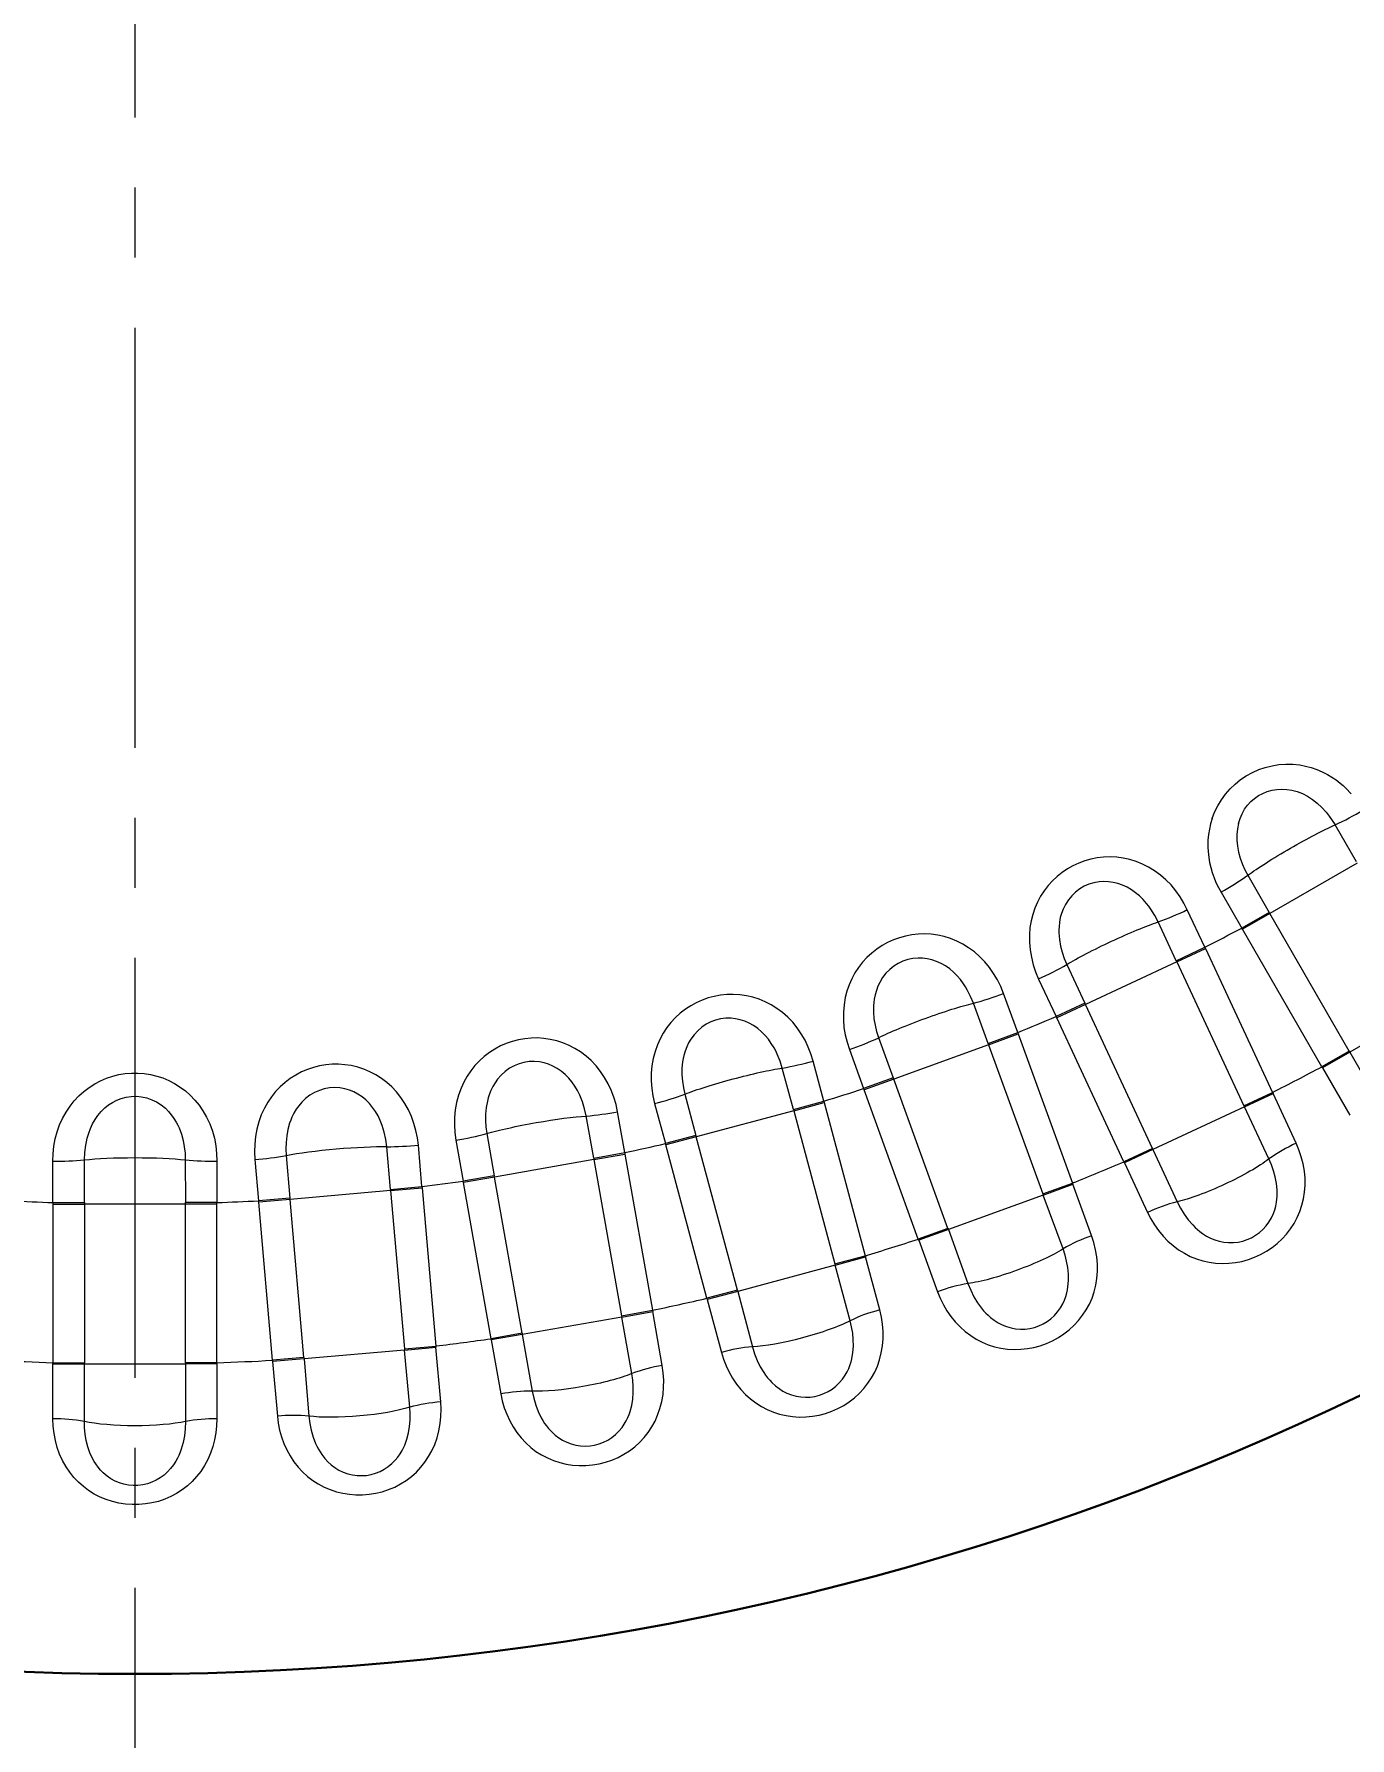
# Model space of a CAD drawing. Extents: x 407 to 892, y -26 to 445.
# Drawn here: x 550.23 to 566.67, y 147.49 to 168.78 of the extents above; entities that cross this region are included whole.
import ezdxf

# ---------------------------------------------------------------- set-up
doc = ezdxf.new("R2010")
doc.units = 0
doc.header["$LTSCALE"] = 7
doc.header["$MEASUREMENT"] = 0
doc.linetypes.add('CENTER2', pattern=[1.125, 0.75, -0.125, 0.125, -0.125])
doc.layers.get('0').update_dxf_attribs({"linetype": 'CONTINUOUS', "lineweight": 15})
for name, color, linetype, lineweight in [('1', 1, 'CENTER2', 15), ('3', 3, 'CONTINUOUS', 30), ('8', 251, 'CONTINUOUS', 15)]:
    doc.layers.add(name, color=color, linetype=linetype, lineweight=lineweight)
doc.styles.add('ITALICT', font='ITALICT.shx', dxfattribs={"width": 0.8, "height": 3})
doc.dimstyles.get("Standard").update_dxf_attribs({"dimtxt": 3, "dimasz": 3, "dimexe": 0.5, "dimexo": 0.5, "dimgap": 0.8, "dimtad": 1, "dimdsep": 46, "dimtxsty": 'ITALICT', "dimcen": 0.09, "dimazin": 2, "dimtfac": 1, "dimtmove": 0, "dimatfit": 3, "dimfxl": 1, "dimtolj": 1, "dimtzin": 0, "dimarcsym": 0})

# ---------------------------------------------------------------- blocks, each defined once
blk = doc.blocks.new('*D24')
at = {"color": 0, "lineweight": -2, "transparency": 16777216}
for p, q in [((550.991, 259.614), (435.38, 259.614)), ((435.88, 256.614), (435.88, 110.614)), ((550.991, 107.614), (435.38, 107.614))]:
    blk.add_line(p, q, dxfattribs=at)
at = {"color": 0, "transparency": 16777216}
for points in [[(435.38, 256.614), (436.38, 256.614), (435.88, 259.614)], [(435.38, 110.614), (436.38, 110.614), (435.88, 107.614)]]:
    blk.add_solid(points, dxfattribs=at)
at = {"color": 0, "transparency": 16777216, "insert": (433.58, 183.614), "char_height": 3, "attachment_point": 5, "rotation": 90, "style": 'ITALICT'}
blk.add_mtext('\\A1;152', dxfattribs=at)
blk = doc.blocks.new('*D30')
at = {"color": 0, "lineweight": -2, "transparency": 16777216}
for p, q in [((551.491, 183.614), (606.77, 169.716)), ((624.471, 165.266), (609.68, 168.985))]:
    blk.add_line(p, q, dxfattribs=at)
at = {"color": 0, "transparency": 16777216}
blk.add_solid([(609.802, 169.47), (609.558, 168.5), (606.77, 169.716)], dxfattribs=at)
at = {"color": 0, "transparency": 16777216, "insert": (620.71, 168.583), "char_height": 3, "attachment_point": 5, "rotation": 345.8882, "style": 'ITALICT'}
blk.add_mtext('\\A1;R57', dxfattribs=at)
blk = doc.blocks.new('*D31')
at = {"color": 0, "lineweight": -2, "transparency": 16777216}
for p, q in [((551.491, 183.614), (605.781, 145.644)), ((627.06, 130.763), (608.239, 143.925))]:
    blk.add_line(p, q, dxfattribs=at)
blk.add_arc((551.491, 183.614), 66.25, 321.48913, 325.46446, dxfattribs=at)
at = {"color": 0, "transparency": 16777216}
blk.add_solid([(608.526, 144.335), (607.952, 143.515), (605.781, 145.644)], dxfattribs=at)
at = {"color": 0, "transparency": 16777216, "insert": (622.243, 136.938), "char_height": 3, "attachment_point": 5, "rotation": 325.032, "style": 'ITALICT'}
blk.add_mtext('\\A1;R66.25', dxfattribs=at)

msp = doc.modelspace()

# ---------------------------------------------------------------- linework, layer by layer
at = {"layer": '1'}
msp.add_line((551.491, 259.614), (551.491, 107.614), dxfattribs=at)
msp.add_arc((551.491, 183.614), 57, 193.4627, 347.3297, dxfattribs=at)
at = {"layer": '3'}
for radius in [44.5, 44.5, 40.215, 35.325]:
    msp.add_circle((551.491, 183.614), radius, dxfattribs=at)
at = {"layer": '8', "lineweight": 13, "ltscale": 0.013374}
for p, q in [((566.754, 158.437), (566.486, 158.9)), ((565.395, 158.27), (565.662, 157.807)), ((564.502, 157.203), (564.275, 157.687)), ((563.133, 157.155), (563.359, 156.67)), ((562.15, 156.169), (561.967, 156.672)), ((560.783, 156.241), (560.965, 155.738)), ((559.718, 155.345), (559.579, 155.861)), ((558.362, 155.535), (558.5, 155.018)), ((557.223, 154.735), (557.129, 155.262)), ((555.889, 155.043), (555.981, 154.516)), ((554.684, 154.345), (554.637, 154.878)), ((550.86, 154.179), (550.861, 154.713)), ((552.12, 154.713), (552.121, 154.179)), ((553.382, 154.769), (553.428, 154.236))]:
    msp.add_line(p, q, dxfattribs=at)
at = {"layer": '8', "lineweight": 13, "ltscale": 0.031529}
for p, q in [((566.763, 158.423), (565.67, 157.792)), ((564.509, 157.187), (563.366, 156.654)), ((562.156, 156.153), (560.971, 155.722)), ((559.722, 155.328), (558.504, 155.002)), ((557.226, 154.718), (555.984, 154.499)), ((554.686, 154.329), (553.429, 154.219)), ((552.121, 154.162), (550.86, 154.162)), ((560.24, 153.396), (559.022, 153.07)), ((554.86, 152.336), (553.604, 152.226)), ((552.121, 152.162), (550.86, 152.162))]:
    msp.add_line(p, q, dxfattribs=at)
at = {"layer": '8', "lineweight": 13, "ltscale": 0.012961}
for p, q in [((565.061, 158.059), (565.32, 157.61)), ((564.859, 157.37), (564.64, 157.84)), ((562.782, 156.974), (563.001, 156.504)), ((562.521, 156.305), (562.343, 156.792)), ((560.098, 155.447), (559.965, 155.948)), ((557.611, 154.804), (557.521, 155.315)), ((557.984, 155.418), (558.119, 154.917)), ((555.077, 154.381), (555.032, 154.897)), ((555.502, 154.959), (555.593, 154.449)), ((550.466, 154.179), (550.466, 154.698)), ((552.516, 154.698), (552.515, 154.179)), ((552.99, 154.718), (553.035, 154.202))]:
    msp.add_line(p, q, dxfattribs=at)
at = {"layer": '8', "lineweight": 13, "ltscale": 0.009852}
for p, q in [((565.662, 157.807), (565.32, 157.61)), ((566.67, 156.06), (566.328, 155.865)), ((560.965, 155.738), (560.595, 155.604)), ((565.354, 155.375), (565.711, 155.543)), ((554.684, 154.345), (555.077, 154.381)), ((553.428, 154.236), (553.035, 154.202)), ((560.24, 153.396), (560.62, 153.5)), ((559.022, 153.07), (558.641, 152.97)), ((557.573, 152.749), (557.961, 152.819)), ((556.331, 152.53), (555.943, 152.463)), ((554.86, 152.336), (555.252, 152.372)), ((550.466, 152.163), (550.86, 152.162)), ((552.515, 152.163), (552.121, 152.162)), ((553.604, 152.226), (553.211, 152.194))]:
    msp.add_line(p, q, dxfattribs=at)
at = {"layer": '8', "lineweight": 13, "ltscale": 0.009853}
for p, q in [((565.67, 157.792), (565.329, 157.595)), ((564.502, 157.203), (564.859, 157.37)), ((564.509, 157.187), (564.866, 157.354)), ((563.359, 156.67), (563.001, 156.504)), ((563.366, 156.654), (563.009, 156.488)), ((562.15, 156.169), (562.521, 156.305)), ((562.156, 156.153), (562.527, 156.288)), ((566.662, 156.074), (566.321, 155.877)), ((560.971, 155.722), (560.601, 155.587)), ((559.718, 155.345), (560.098, 155.447)), ((565.347, 155.39), (565.704, 155.557)), ((559.722, 155.328), (560.103, 155.43)), ((558.5, 155.018), (558.119, 154.917)), ((558.504, 155.002), (558.123, 154.9)), ((564.204, 154.857), (563.847, 154.69)), ((557.223, 154.735), (557.611, 154.804)), ((557.226, 154.718), (557.614, 154.787)), ((555.981, 154.516), (555.593, 154.449)), ((555.984, 154.499), (555.596, 154.431)), ((562.835, 154.29), (563.205, 154.424)), ((550.466, 154.179), (550.86, 154.179)), ((552.515, 154.179), (552.121, 154.179)), ((553.429, 154.219), (553.037, 154.184)), ((554.686, 154.329), (555.078, 154.363)), ((550.466, 154.162), (550.86, 154.162)), ((552.515, 154.162), (552.121, 154.162)), ((561.649, 153.858), (561.279, 153.724)), ((560.236, 153.413), (560.616, 153.515)), ((559.018, 153.086), (558.637, 152.984)), ((557.57, 152.765), (557.958, 152.834)), ((556.328, 152.546), (555.94, 152.478)), ((554.858, 152.353), (555.251, 152.387)), ((550.466, 152.178), (550.86, 152.178)), ((552.515, 152.178), (552.121, 152.178)), ((553.602, 152.243), (553.209, 152.209))]:
    msp.add_line(p, q, dxfattribs=at)
at = {"layer": '8', "lineweight": 13, "ltscale": 0.000424518}
msp.add_line((565.67, 157.792), (565.662, 157.807), dxfattribs=at)
at = {"layer": '8', "lineweight": 13, "ltscale": 0.049583}
for p, q in [((566.662, 156.074), (565.67, 157.792)), ((566.321, 155.877), (565.329, 157.595)), ((564.866, 157.354), (565.704, 155.557)), ((564.204, 154.857), (563.366, 156.654)), ((562.527, 156.288), (563.205, 154.424)), ((561.649, 153.858), (560.971, 155.722)), ((561.279, 153.724), (560.601, 155.587)), ((559.722, 155.328), (560.236, 153.413)), ((559.018, 153.086), (558.504, 155.002)), ((557.614, 154.787), (557.958, 152.834)), ((555.94, 152.478), (555.596, 154.431)), ((556.328, 152.546), (555.984, 154.499)), ((553.602, 152.243), (553.429, 154.219)), ((554.686, 154.329), (554.858, 152.353)), ((550.466, 154.162), (550.466, 152.178)), ((550.86, 154.162), (550.86, 152.178)), ((552.121, 152.178), (552.121, 154.162)), ((552.515, 152.178), (552.515, 154.162))]:
    msp.add_line(p, q, dxfattribs=at)
at = {"layer": '8', "lineweight": 13, "ltscale": 0.000445997}
msp.add_line((565.329, 157.595), (565.32, 157.61), dxfattribs=at)
at = {"layer": '8', "lineweight": 13, "ltscale": 0.000445422}
msp.add_line((564.859, 157.37), (564.866, 157.354), dxfattribs=at)
at = {"layer": '8', "lineweight": 13, "ltscale": 0.000424589}
msp.add_line((564.502, 157.203), (564.509, 157.187), dxfattribs=at)
at = {"layer": '8', "lineweight": 13, "ltscale": 0.049582}
for p, q in [((564.509, 157.187), (565.347, 155.39)), ((563.847, 154.69), (563.009, 156.488)), ((562.156, 156.153), (562.835, 154.29)), ((560.103, 155.43), (560.616, 153.515)), ((558.637, 152.984), (558.123, 154.9)), ((557.226, 154.718), (557.57, 152.765)), ((553.209, 152.209), (553.037, 154.184)), ((555.078, 154.363), (555.251, 152.387))]:
    msp.add_line(p, q, dxfattribs=at)
at = {"layer": '8', "lineweight": 13, "ltscale": 0.000424266}
msp.add_line((563.366, 156.654), (563.359, 156.67), dxfattribs=at)
at = {"layer": '8', "lineweight": 13, "ltscale": 0.03153}
for p, q in [((567.763, 156.691), (566.67, 156.06)), ((565.354, 155.375), (564.211, 154.842)), ((562.84, 154.274), (561.655, 153.843)), ((557.573, 152.749), (556.331, 152.53))]:
    msp.add_line(p, q, dxfattribs=at)
at = {"layer": '8', "lineweight": 13, "ltscale": 0.000445782}
msp.add_line((562.521, 156.305), (562.527, 156.288), dxfattribs=at)
at = {"layer": '8', "lineweight": 13, "ltscale": 0.000446113}
msp.add_line((563.009, 156.488), (563.001, 156.504), dxfattribs=at)
at = {"layer": '8', "lineweight": 13, "ltscale": 0.012962}
msp.add_line((560.417, 156.091), (560.595, 155.604), dxfattribs=at)
at = {"layer": '8', "lineweight": 13, "ltscale": 0.000424794}
msp.add_line((562.15, 156.169), (562.156, 156.153), dxfattribs=at)
at = {"layer": '8', "lineweight": 13, "ltscale": 0.000370584}
msp.add_line((566.321, 155.877), (566.328, 155.865), dxfattribs=at)
at = {"layer": '8', "lineweight": 13, "ltscale": 0.000417325}
msp.add_line((566.662, 156.074), (566.67, 156.06), dxfattribs=at)
at = {"layer": '8', "lineweight": 13, "ltscale": 0.01795}
for p, q in [((566.67, 156.06), (567.028, 155.438)), ((565.659, 154.725), (565.354, 155.375)), ((564.211, 154.842), (564.513, 154.191)), ((563.087, 153.6), (562.84, 154.274)), ((561.655, 153.843), (561.899, 153.167)), ((560.427, 152.703), (560.24, 153.396)), ((559.022, 153.07), (559.206, 152.376)), ((557.699, 152.042), (557.573, 152.749)), ((556.331, 152.53), (556.454, 151.823)), ((554.924, 151.621), (554.86, 152.336)), ((550.859, 151.444), (550.86, 152.162)), ((552.121, 152.162), (552.122, 151.444))]:
    msp.add_line(p, q, dxfattribs=at)
at = {"layer": '8', "lineweight": 13, "ltscale": 0.000424532}
msp.add_line((560.971, 155.722), (560.965, 155.738), dxfattribs=at)
at = {"layer": '8', "lineweight": 13, "ltscale": 0.017125}
for p, q in [((566.328, 155.865), (566.671, 155.272)), ((566, 154.922), (565.711, 155.543)), ((563.853, 154.677), (564.143, 154.056)), ((563.444, 153.767), (563.21, 154.411)), ((561.284, 153.71), (561.519, 153.066)), ((560.797, 152.838), (560.62, 153.5)), ((558.641, 152.97), (558.819, 152.308)), ((558.079, 152.144), (557.961, 152.819)), ((555.312, 151.69), (555.252, 152.372)), ((550.466, 151.478), (550.466, 152.163)), ((552.515, 152.163), (552.515, 151.478))]:
    msp.add_line(p, q, dxfattribs=at)
at = {"layer": '8', "lineweight": 13, "ltscale": 0.000445651}
msp.add_line((560.098, 155.447), (560.103, 155.43), dxfattribs=at)
at = {"layer": '8', "lineweight": 13, "ltscale": 0.000445521}
msp.add_line((560.601, 155.587), (560.595, 155.604), dxfattribs=at)
at = {"layer": '8', "lineweight": 13, "ltscale": 0.000371403}
msp.add_line((565.704, 155.557), (565.711, 155.543), dxfattribs=at)
at = {"layer": '8', "lineweight": 13, "ltscale": 0.000424371}
msp.add_line((559.718, 155.345), (559.722, 155.328), dxfattribs=at)
at = {"layer": '8', "lineweight": 13, "ltscale": 0.000417768}
msp.add_line((565.347, 155.39), (565.354, 155.375), dxfattribs=at)
at = {"layer": '8', "lineweight": 13, "ltscale": 0.00044619}
msp.add_line((558.123, 154.9), (558.119, 154.917), dxfattribs=at)
at = {"layer": '8', "lineweight": 13, "ltscale": 0.000423976}
msp.add_line((558.504, 155.002), (558.5, 155.018), dxfattribs=at)
at = {"layer": '8', "lineweight": 13, "ltscale": 0.009851}
for p, q in [((564.211, 154.842), (563.853, 154.677)), ((562.84, 154.274), (563.21, 154.411)), ((561.655, 153.843), (561.284, 153.71))]:
    msp.add_line(p, q, dxfattribs=at)
at = {"layer": '8', "lineweight": 13, "ltscale": 0.000417123}
msp.add_line((564.204, 154.857), (564.211, 154.842), dxfattribs=at)
at = {"layer": '8', "lineweight": 13, "ltscale": 0.00042459}
msp.add_line((557.223, 154.735), (557.226, 154.718), dxfattribs=at)
at = {"layer": '8', "lineweight": 13, "ltscale": 0.000445539}
msp.add_line((557.611, 154.804), (557.614, 154.787), dxfattribs=at)
at = {"layer": '8', "lineweight": 13, "ltscale": 0.000370987}
msp.add_line((563.847, 154.69), (563.853, 154.677), dxfattribs=at)
at = {"layer": '8', "lineweight": 13, "ltscale": 0.0004458}
msp.add_line((555.077, 154.381), (555.078, 154.363), dxfattribs=at)
at = {"layer": '8', "lineweight": 13, "ltscale": 0.000445406}
msp.add_line((555.596, 154.431), (555.593, 154.449), dxfattribs=at)
at = {"layer": '8', "lineweight": 13, "ltscale": 0.000424458}
msp.add_line((555.984, 154.499), (555.981, 154.516), dxfattribs=at)
at = {"layer": '8', "lineweight": 13, "ltscale": 0.000370693}
msp.add_line((563.205, 154.424), (563.21, 154.411), dxfattribs=at)
at = {"layer": '8', "lineweight": 13, "ltscale": 0.00044632}
for p, q in [((550.466, 154.179), (550.466, 154.162)), ((552.515, 154.162), (552.515, 154.179))]:
    msp.add_line(p, q, dxfattribs=at)
at = {"layer": '8', "lineweight": 13, "ltscale": 0.000424957}
for p, q in [((550.86, 154.179), (550.86, 154.162)), ((552.121, 154.162), (552.121, 154.179))]:
    msp.add_line(p, q, dxfattribs=at)
at = {"layer": '8', "lineweight": 13, "ltscale": 0.000445666}
msp.add_line((553.037, 154.184), (553.035, 154.202), dxfattribs=at)
at = {"layer": '8', "lineweight": 13, "ltscale": 0.000424252}
msp.add_line((553.429, 154.219), (553.428, 154.236), dxfattribs=at)
at = {"layer": '8', "lineweight": 13, "ltscale": 0.000424319}
msp.add_line((554.684, 154.345), (554.686, 154.329), dxfattribs=at)
at = {"layer": '8', "lineweight": 13, "ltscale": 0.000417559}
msp.add_line((562.835, 154.29), (562.84, 154.274), dxfattribs=at)
at = {"layer": '8', "lineweight": 13, "ltscale": 0.000417037}
msp.add_line((561.649, 153.858), (561.655, 153.843), dxfattribs=at)
at = {"layer": '8', "lineweight": 13, "ltscale": 0.00037076}
msp.add_line((561.279, 153.724), (561.284, 153.71), dxfattribs=at)
at = {"layer": '8', "lineweight": 13, "ltscale": 0.000417146}
msp.add_line((560.236, 153.413), (560.24, 153.396), dxfattribs=at)
at = {"layer": '8', "lineweight": 13, "ltscale": 0.000370851}
msp.add_line((560.616, 153.515), (560.62, 153.5), dxfattribs=at)
at = {"layer": '8', "lineweight": 13, "ltscale": 0.000371442}
msp.add_line((558.637, 152.984), (558.641, 152.97), dxfattribs=at)
at = {"layer": '8', "lineweight": 13, "ltscale": 0.000416948}
msp.add_line((559.018, 153.086), (559.022, 153.07), dxfattribs=at)
at = {"layer": '8', "lineweight": 13, "ltscale": 0.000417696}
msp.add_line((557.57, 152.765), (557.573, 152.749), dxfattribs=at)
at = {"layer": '8', "lineweight": 13, "ltscale": 0.000371025}
msp.add_line((557.958, 152.834), (557.961, 152.819), dxfattribs=at)
at = {"layer": '8', "lineweight": 13, "ltscale": 0.000371291}
msp.add_line((555.94, 152.478), (555.943, 152.463), dxfattribs=at)
at = {"layer": '8', "lineweight": 13, "ltscale": 0.000416811}
msp.add_line((556.328, 152.546), (556.331, 152.53), dxfattribs=at)
at = {"layer": '8', "lineweight": 13, "ltscale": 0.000417412}
for p, q in [((554.858, 152.353), (554.86, 152.336)), ((553.602, 152.243), (553.604, 152.226))]:
    msp.add_line(p, q, dxfattribs=at)
at = {"layer": '8', "lineweight": 13, "ltscale": 0.000371345}
msp.add_line((555.251, 152.387), (555.252, 152.372), dxfattribs=at)
at = {"layer": '8', "lineweight": 13, "ltscale": 0.017124}
for p, q in [((555.943, 152.463), (556.062, 151.789)), ((553.211, 152.194), (553.271, 151.511))]:
    msp.add_line(p, q, dxfattribs=at)
at = {"layer": '8', "lineweight": 13, "ltscale": 0.000370789}
for p, q in [((550.466, 152.163), (550.466, 152.178)), ((552.515, 152.178), (552.515, 152.163))]:
    msp.add_line(p, q, dxfattribs=at)
at = {"layer": '8', "lineweight": 13, "ltscale": 0.000417328}
for p, q in [((550.86, 152.162), (550.86, 152.178)), ((552.121, 152.178), (552.121, 152.162))]:
    msp.add_line(p, q, dxfattribs=at)
at = {"layer": '8', "lineweight": 13, "ltscale": 0.000371545}
msp.add_line((553.209, 152.209), (553.211, 152.194), dxfattribs=at)
at = {"layer": '8', "lineweight": 13, "ltscale": 0.017949}
msp.add_line((553.604, 152.226), (553.665, 151.511), dxfattribs=at)
at = {"layer": '8', "lineweight": 13}
for points in [[(564.949, 158.978), (564.981, 159.06), (565.02, 159.14), (565.065, 159.215), (565.117, 159.285), (565.175, 159.351), (565.237, 159.411), (565.305, 159.466), (565.377, 159.514), (565.453, 159.556), (565.532, 159.591), (565.614, 159.619), (565.698, 159.64), (565.784, 159.654), (565.871, 159.66), (565.958, 159.658), (566.046, 159.649), (566.117, 159.636), (566.188, 159.617), (566.258, 159.593), (566.326, 159.564), (566.393, 159.53), (566.447, 159.497), (566.499, 159.462), (566.549, 159.423), (566.586, 159.392), (566.621, 159.36), (566.688, 159.29)], [(565.279, 158.919), (565.299, 158.982), (565.325, 159.04), (565.356, 159.095), (565.393, 159.145), (565.434, 159.191), (565.48, 159.231), (565.53, 159.266), (565.583, 159.294), (565.639, 159.317), (565.698, 159.334), (565.758, 159.344), (565.82, 159.347), (565.883, 159.344), (565.947, 159.334), (566.013, 159.316), (566.078, 159.291), (566.141, 159.258), (566.203, 159.219), (566.263, 159.172), (566.32, 159.119), (566.373, 159.061), (566.414, 159.01), (566.451, 158.956), (566.486, 158.9)], [(564.949, 158.978), (564.93, 158.913), (564.915, 158.846), (564.904, 158.778), (564.898, 158.71), (564.897, 158.664), (564.897, 158.617), (564.904, 158.524), (564.919, 158.431), (564.934, 158.367), (564.952, 158.303), (564.974, 158.24), (564.993, 158.194), (565.014, 158.148), (565.061, 158.059)], [(565.279, 158.919), (565.265, 158.852), (565.258, 158.781), (565.258, 158.709), (565.265, 158.634), (565.28, 158.559), (565.301, 158.483), (565.328, 158.407), (565.359, 158.338), (565.395, 158.27)], [(564.64, 157.84), (564.597, 157.923), (564.549, 158.003), (564.495, 158.078), (564.436, 158.149), (564.372, 158.214), (564.304, 158.273), (564.231, 158.326), (564.155, 158.373), (564.079, 158.411), (564.001, 158.442), (563.921, 158.467), (563.84, 158.484), (563.758, 158.495), (563.676, 158.499), (563.594, 158.497), (563.513, 158.487), (563.434, 158.472), (563.358, 158.45), (563.283, 158.422), (563.211, 158.389), (563.142, 158.349), (563.076, 158.305), (563.013, 158.255), (562.955, 158.201), (562.9, 158.141), (562.851, 158.076), (562.807, 158.008), (562.768, 157.936), (562.735, 157.86), (562.709, 157.782), (562.688, 157.701), (562.674, 157.617), (562.667, 157.526), (562.667, 157.432), (562.675, 157.339), (562.691, 157.246), (562.714, 157.153), (562.745, 157.062), (562.782, 156.974)], [(564.275, 157.687), (564.233, 157.769), (564.184, 157.847), (564.158, 157.883), (564.13, 157.918), (564.087, 157.967), (564.041, 158.012), (563.993, 158.052), (563.943, 158.088), (563.887, 158.12), (563.83, 158.147), (563.771, 158.168), (563.712, 158.182), (563.653, 158.19), (563.595, 158.193), (563.537, 158.189), (563.472, 158.177), (563.41, 158.159), (563.351, 158.133), (563.295, 158.1), (563.243, 158.061), (563.196, 158.015), (563.154, 157.964), (563.118, 157.907), (563.087, 157.845), (563.068, 157.794), (563.053, 157.741), (563.043, 157.685), (563.037, 157.628), (563.035, 157.589), (563.035, 157.549), (563.041, 157.468), (563.055, 157.385), (563.075, 157.308), (563.101, 157.231), (563.133, 157.155)], [(562.343, 156.792), (562.308, 156.879), (562.267, 156.962), (562.22, 157.042), (562.167, 157.117), (562.109, 157.188), (562.046, 157.253), (561.979, 157.312), (561.907, 157.365), (561.835, 157.409), (561.76, 157.447), (561.682, 157.479), (561.603, 157.504), (561.522, 157.522), (561.441, 157.533), (561.359, 157.537), (561.277, 157.535), (561.198, 157.526), (561.119, 157.511), (561.043, 157.49), (560.968, 157.463), (560.895, 157.43), (560.826, 157.392), (560.759, 157.347), (560.696, 157.298), (560.637, 157.243), (560.582, 157.183), (560.532, 157.119), (560.487, 157.05), (560.448, 156.978), (560.414, 156.902), (560.387, 156.823), (560.366, 156.742), (560.351, 156.651), (560.343, 156.558), (560.343, 156.464), (560.35, 156.37), (560.365, 156.276), (560.388, 156.183), (560.417, 156.091)], [(561.967, 156.672), (561.932, 156.757), (561.89, 156.839), (561.867, 156.877), (561.843, 156.914), (561.804, 156.967), (561.762, 157.016), (561.717, 157.06), (561.671, 157.1), (561.618, 157.137), (561.563, 157.169), (561.507, 157.194), (561.449, 157.214), (561.391, 157.227), (561.333, 157.234), (561.275, 157.236), (561.21, 157.23), (561.147, 157.217), (561.085, 157.196), (561.027, 157.168), (560.972, 157.133), (560.921, 157.092), (560.874, 157.045), (560.833, 156.991), (560.797, 156.932), (560.774, 156.883), (560.755, 156.831), (560.739, 156.777), (560.728, 156.72), (560.723, 156.682), (560.719, 156.642), (560.719, 156.561), (560.725, 156.477), (560.739, 156.398), (560.758, 156.319), (560.783, 156.241)], [(559.965, 155.948), (559.937, 156.038), (559.903, 156.124), (559.863, 156.208), (559.817, 156.288), (559.766, 156.363), (559.709, 156.433), (559.647, 156.498), (559.58, 156.557), (559.512, 156.607), (559.44, 156.652), (559.366, 156.69), (559.289, 156.722), (559.21, 156.747), (559.13, 156.765), (559.049, 156.776), (558.967, 156.781), (558.887, 156.78), (558.808, 156.771), (558.73, 156.757), (558.653, 156.737), (558.578, 156.71), (558.505, 156.678), (558.435, 156.64), (558.368, 156.596), (558.304, 156.546), (558.244, 156.492), (558.188, 156.432), (558.138, 156.367), (558.092, 156.299), (558.052, 156.226), (558.018, 156.15), (557.99, 156.07), (557.967, 155.981), (557.951, 155.889), (557.943, 155.796), (557.942, 155.701), (557.949, 155.606), (557.963, 155.512), (557.984, 155.418)], [(559.579, 155.861), (559.551, 155.949), (559.517, 156.034), (559.497, 156.075), (559.476, 156.114), (559.442, 156.17), (559.405, 156.222), (559.364, 156.27), (559.321, 156.313), (559.272, 156.355), (559.22, 156.391), (559.166, 156.422), (559.111, 156.446), (559.054, 156.465), (558.996, 156.477), (558.939, 156.483), (558.873, 156.483), (558.809, 156.475), (558.746, 156.46), (558.686, 156.438), (558.628, 156.408), (558.573, 156.371), (558.523, 156.328), (558.477, 156.278), (558.436, 156.223), (558.409, 156.176), (558.385, 156.126), (558.365, 156.073), (558.349, 156.018), (558.34, 155.979), (558.333, 155.94), (558.326, 155.859), (558.325, 155.776), (558.331, 155.696), (558.344, 155.615), (558.362, 155.535)], [(557.521, 155.315), (557.502, 155.406), (557.475, 155.496), (557.443, 155.583), (557.404, 155.666), (557.359, 155.745), (557.308, 155.82), (557.252, 155.89), (557.191, 155.955), (557.127, 156.011), (557.06, 156.062), (556.989, 156.106), (556.915, 156.144), (556.839, 156.176), (556.761, 156.201), (556.681, 156.22), (556.6, 156.232), (556.52, 156.237), (556.441, 156.236), (556.361, 156.228), (556.283, 156.215), (556.206, 156.195), (556.13, 156.169), (556.057, 156.137), (555.987, 156.099), (555.919, 156.055), (555.854, 156.006), (555.794, 155.951), (555.738, 155.892), (555.687, 155.827), (555.64, 155.758), (555.6, 155.685), (555.565, 155.609), (555.534, 155.522), (555.51, 155.432), (555.494, 155.339), (555.485, 155.245), (555.483, 155.15), (555.489, 155.054), (555.502, 154.959)], [(555.032, 154.897), (555.02, 154.99), (555.002, 155.081), (554.977, 155.17), (554.946, 155.257), (554.908, 155.34), (554.864, 155.419), (554.814, 155.494), (554.759, 155.563), (554.7, 155.625), (554.638, 155.681), (554.571, 155.732), (554.501, 155.776), (554.427, 155.814), (554.352, 155.846), (554.274, 155.872), (554.194, 155.891), (554.115, 155.903), (554.036, 155.909), (553.956, 155.908), (553.877, 155.901), (553.798, 155.888), (553.721, 155.869), (553.645, 155.844), (553.572, 155.812), (553.5, 155.774), (553.432, 155.731), (553.367, 155.682), (553.306, 155.627), (553.249, 155.567), (553.197, 155.503), (553.15, 155.433), (553.109, 155.36), (553.07, 155.276), (553.039, 155.189), (553.014, 155.098), (552.997, 155.005), (552.987, 154.91), (552.985, 154.815), (552.99, 154.718)], [(557.129, 155.262), (557.109, 155.352), (557.083, 155.439), (557.067, 155.481), (557.049, 155.522), (557.02, 155.581), (556.987, 155.636), (556.951, 155.687), (556.912, 155.735), (556.866, 155.781), (556.818, 155.821), (556.767, 155.856), (556.714, 155.885), (556.659, 155.909), (556.603, 155.926), (556.546, 155.937), (556.481, 155.943), (556.416, 155.941), (556.352, 155.931), (556.29, 155.914), (556.229, 155.889), (556.172, 155.858), (556.118, 155.819), (556.068, 155.773), (556.023, 155.722), (555.991, 155.677), (555.963, 155.63), (555.938, 155.579), (555.918, 155.525), (555.906, 155.488), (555.896, 155.449), (555.881, 155.369), (555.873, 155.286), (555.872, 155.206), (555.877, 155.125), (555.889, 155.043)], [(550.466, 154.698), (550.469, 154.791), (550.479, 154.884), (550.496, 154.975), (550.52, 155.064), (550.55, 155.15), (550.587, 155.232), (550.63, 155.311), (550.68, 155.385), (550.732, 155.452), (550.79, 155.513), (550.852, 155.569), (550.918, 155.62), (550.988, 155.664), (551.061, 155.703), (551.136, 155.735), (551.214, 155.761), (551.291, 155.779), (551.37, 155.792), (551.449, 155.799), (551.529, 155.799), (551.608, 155.793), (551.687, 155.78), (551.764, 155.761), (551.84, 155.737), (551.915, 155.705), (551.987, 155.668), (552.056, 155.624), (552.122, 155.575), (552.183, 155.521), (552.241, 155.461), (552.293, 155.396), (552.341, 155.327), (552.387, 155.246), (552.426, 155.162), (552.458, 155.074), (552.483, 154.983), (552.501, 154.889), (552.512, 154.794), (552.516, 154.698)], [(550.861, 154.713), (550.865, 154.806), (550.876, 154.896), (550.884, 154.941), (550.894, 154.984), (550.913, 155.047), (550.936, 155.107), (550.962, 155.163), (550.993, 155.217), (551.029, 155.27), (551.07, 155.318), (551.114, 155.362), (551.162, 155.4), (551.212, 155.432), (551.264, 155.459), (551.318, 155.48), (551.381, 155.497), (551.445, 155.506), (551.51, 155.508), (551.574, 155.501), (551.638, 155.488), (551.7, 155.466), (551.76, 155.438), (551.817, 155.401), (551.871, 155.358), (551.909, 155.32), (551.945, 155.278), (551.978, 155.232), (552.008, 155.183), (552.027, 155.148), (552.043, 155.112), (552.072, 155.036), (552.094, 154.955), (552.108, 154.877), (552.117, 154.796), (552.12, 154.713)], [(554.637, 154.878), (554.625, 154.97), (554.606, 155.059), (554.594, 155.103), (554.58, 155.145), (554.556, 155.206), (554.528, 155.263), (554.496, 155.318), (554.461, 155.368), (554.42, 155.418), (554.375, 155.463), (554.328, 155.502), (554.277, 155.536), (554.225, 155.564), (554.17, 155.586), (554.114, 155.602), (554.05, 155.613), (553.985, 155.617), (553.921, 155.613), (553.857, 155.601), (553.795, 155.582), (553.735, 155.555), (553.678, 155.521), (553.624, 155.48), (553.575, 155.433), (553.539, 155.391), (553.507, 155.346), (553.478, 155.298), (553.453, 155.246), (553.438, 155.21), (553.424, 155.172), (553.402, 155.094), (553.387, 155.012), (553.38, 154.932), (553.378, 154.851), (553.382, 154.769)], [(564.143, 154.056), (564.184, 153.977), (564.23, 153.901), (564.281, 153.829), (564.337, 153.762), (564.397, 153.699), (564.462, 153.642), (564.531, 153.591), (564.603, 153.546), (564.677, 153.508), (564.754, 153.477), (564.832, 153.452), (564.912, 153.434), (564.994, 153.423), (565.076, 153.418), (565.159, 153.421), (565.241, 153.43), (565.323, 153.445), (565.403, 153.468), (565.481, 153.496), (565.556, 153.531), (565.629, 153.571), (565.698, 153.617), (565.763, 153.669), (565.824, 153.725), (565.88, 153.786), (565.93, 153.851), (565.975, 153.92), (566.013, 153.993), (566.046, 154.068), (566.072, 154.146), (566.092, 154.226), (566.105, 154.308), (566.112, 154.396), (566.111, 154.485), (566.102, 154.574), (566.087, 154.663), (566.064, 154.751), (566.035, 154.838), (566, 154.922)], [(564.513, 154.191), (564.554, 154.11), (564.601, 154.034), (564.652, 153.964), (564.707, 153.9), (564.737, 153.87), (564.767, 153.843), (564.798, 153.817), (564.83, 153.794), (564.88, 153.762), (564.931, 153.736), (564.984, 153.714), (565.038, 153.698), (565.097, 153.686), (565.156, 153.68), (565.216, 153.68), (565.275, 153.687), (565.332, 153.699), (565.388, 153.717), (565.442, 153.741), (565.493, 153.771), (565.541, 153.805), (565.585, 153.845), (565.624, 153.888), (565.66, 153.936), (565.69, 153.988), (565.715, 154.043), (565.732, 154.088), (565.745, 154.136), (565.754, 154.185), (565.759, 154.222), (565.762, 154.261), (565.761, 154.339), (565.753, 154.419), (565.738, 154.5), (565.717, 154.576), (565.691, 154.651), (565.659, 154.725)], [(561.519, 153.066), (561.553, 152.984), (561.592, 152.904), (561.636, 152.828), (561.686, 152.756), (561.741, 152.688), (561.801, 152.626), (561.865, 152.569), (561.933, 152.517), (562.003, 152.473), (562.077, 152.436), (562.153, 152.404), (562.231, 152.379), (562.311, 152.361), (562.393, 152.349), (562.475, 152.344), (562.558, 152.346), (562.641, 152.355), (562.722, 152.37), (562.803, 152.391), (562.881, 152.419), (562.957, 152.453), (563.03, 152.493), (563.099, 152.539), (563.165, 152.59), (563.225, 152.646), (563.281, 152.706), (563.332, 152.771), (563.377, 152.84), (563.416, 152.912), (563.449, 152.987), (563.475, 153.066), (563.495, 153.146), (563.509, 153.233), (563.516, 153.322), (563.516, 153.411), (563.508, 153.501), (563.493, 153.591), (563.472, 153.679), (563.444, 153.767)], [(561.899, 153.167), (561.933, 153.084), (561.973, 153.004), (562.017, 152.929), (562.067, 152.861), (562.094, 152.829), (562.122, 152.799), (562.151, 152.771), (562.18, 152.745), (562.227, 152.709), (562.276, 152.678), (562.327, 152.652), (562.379, 152.631), (562.437, 152.614), (562.495, 152.603), (562.555, 152.598), (562.614, 152.599), (562.672, 152.607), (562.73, 152.62), (562.786, 152.639), (562.839, 152.664), (562.889, 152.694), (562.936, 152.729), (562.98, 152.77), (563.019, 152.814), (563.054, 152.863), (563.084, 152.915), (563.104, 152.96), (563.121, 153.006), (563.135, 153.054), (563.143, 153.091), (563.149, 153.129), (563.156, 153.207), (563.155, 153.287), (563.146, 153.369), (563.132, 153.446), (563.112, 153.523), (563.087, 153.6)], [(558.819, 152.308), (558.845, 152.223), (558.877, 152.14), (558.915, 152.061), (558.958, 151.985), (559.007, 151.912), (559.061, 151.845), (559.12, 151.783), (559.183, 151.726), (559.249, 151.676), (559.319, 151.632), (559.392, 151.594), (559.468, 151.562), (559.546, 151.537), (559.627, 151.518), (559.708, 151.506), (559.791, 151.5), (559.874, 151.502), (559.956, 151.51), (560.038, 151.524), (560.119, 151.545), (560.197, 151.573), (560.274, 151.606), (560.347, 151.645), (560.416, 151.69), (560.482, 151.741), (560.542, 151.796), (560.598, 151.856), (560.649, 151.921), (560.694, 151.989), (560.734, 152.062), (560.767, 152.137), (560.794, 152.216), (560.816, 152.301), (560.83, 152.389), (560.838, 152.478), (560.838, 152.568), (560.831, 152.659), (560.817, 152.749), (560.797, 152.838)], [(559.206, 152.376), (559.233, 152.29), (559.265, 152.207), (559.303, 152.129), (559.347, 152.056), (559.37, 152.022), (559.396, 151.989), (559.422, 151.959), (559.449, 151.93), (559.493, 151.891), (559.539, 151.856), (559.587, 151.825), (559.637, 151.8), (559.693, 151.778), (559.751, 151.762), (559.809, 151.752), (559.868, 151.748), (559.928, 151.75), (559.986, 151.758), (560.043, 151.773), (560.098, 151.793), (560.151, 151.818), (560.201, 151.849), (560.248, 151.886), (560.291, 151.927), (560.33, 151.972), (560.364, 152.022), (560.388, 152.064), (560.409, 152.108), (560.427, 152.155), (560.438, 152.191), (560.448, 152.228), (560.461, 152.306), (560.467, 152.386), (560.466, 152.468), (560.459, 152.546), (560.446, 152.625), (560.427, 152.703)], [(556.062, 151.789), (556.081, 151.702), (556.106, 151.616), (556.136, 151.534), (556.173, 151.454), (556.215, 151.378), (556.263, 151.306), (556.316, 151.239), (556.375, 151.176), (556.436, 151.121), (556.502, 151.071), (556.571, 151.027), (556.644, 150.989), (556.72, 150.957), (556.798, 150.931), (556.879, 150.912), (556.96, 150.899), (557.043, 150.893), (557.126, 150.894), (557.209, 150.901), (557.291, 150.915), (557.372, 150.936), (557.45, 150.962), (557.527, 150.995), (557.6, 151.034), (557.669, 151.078), (557.735, 151.128), (557.796, 151.183), (557.852, 151.243), (557.903, 151.308), (557.949, 151.376), (557.989, 151.449), (558.022, 151.524), (558.051, 151.608), (558.073, 151.694), (558.089, 151.782), (558.097, 151.872), (558.098, 151.962), (558.092, 152.054), (558.079, 152.144)], [(556.454, 151.823), (556.473, 151.734), (556.498, 151.649), (556.529, 151.568), (556.566, 151.491), (556.587, 151.455), (556.609, 151.421), (556.633, 151.388), (556.658, 151.357), (556.698, 151.314), (556.74, 151.275), (556.786, 151.241), (556.833, 151.211), (556.887, 151.184), (556.943, 151.163), (557.001, 151.148), (557.059, 151.139), (557.118, 151.136), (557.177, 151.139), (557.235, 151.148), (557.292, 151.164), (557.347, 151.185), (557.4, 151.211), (557.449, 151.243), (557.496, 151.28), (557.538, 151.322), (557.577, 151.369), (557.605, 151.409), (557.629, 151.451), (557.651, 151.496), (557.666, 151.531), (557.678, 151.567), (557.698, 151.643), (557.711, 151.722), (557.717, 151.805), (557.717, 151.883), (557.711, 151.962), (557.699, 152.042)], [(553.271, 151.511), (553.282, 151.423), (553.299, 151.336), (553.323, 151.251), (553.352, 151.168), (553.388, 151.089), (553.429, 151.013), (553.476, 150.941), (553.529, 150.874), (553.585, 150.814), (553.646, 150.758), (553.712, 150.708), (553.781, 150.663), (553.854, 150.625), (553.93, 150.593), (554.008, 150.567), (554.088, 150.547), (554.17, 150.534), (554.253, 150.527), (554.336, 150.527), (554.419, 150.534), (554.501, 150.547), (554.582, 150.567), (554.661, 150.593), (554.737, 150.625), (554.81, 150.664), (554.88, 150.708), (554.945, 150.757), (555.007, 150.812), (555.063, 150.872), (555.114, 150.936), (555.16, 151.005), (555.201, 151.077), (555.237, 151.158), (555.266, 151.241), (555.289, 151.328), (555.305, 151.417), (555.314, 151.507), (555.316, 151.598), (555.312, 151.69)], [(553.665, 151.511), (553.676, 151.421), (553.693, 151.334), (553.717, 151.25), (553.747, 151.171), (553.765, 151.134), (553.784, 151.097), (553.805, 151.063), (553.827, 151.03), (553.863, 150.983), (553.902, 150.941), (553.944, 150.902), (553.989, 150.869), (554.04, 150.837), (554.094, 150.811), (554.15, 150.791), (554.208, 150.777), (554.266, 150.769), (554.325, 150.767), (554.384, 150.771), (554.442, 150.781), (554.498, 150.797), (554.553, 150.819), (554.605, 150.847), (554.655, 150.88), (554.701, 150.918), (554.744, 150.961), (554.775, 150.998), (554.803, 151.038), (554.829, 151.081), (554.846, 151.115), (554.862, 151.15), (554.888, 151.224), (554.908, 151.302), (554.921, 151.383), (554.928, 151.461), (554.928, 151.541), (554.924, 151.621)], [(552.515, 151.478), (552.511, 151.389), (552.502, 151.301), (552.486, 151.214), (552.464, 151.13), (552.435, 151.047), (552.401, 150.968), (552.36, 150.893), (552.313, 150.821), (552.262, 150.756), (552.207, 150.695), (552.146, 150.64), (552.081, 150.589), (552.011, 150.545), (551.939, 150.506), (551.863, 150.473), (551.785, 150.446), (551.704, 150.426), (551.622, 150.413), (551.539, 150.405), (551.456, 150.405), (551.373, 150.411), (551.291, 150.423), (551.21, 150.443), (551.131, 150.468), (551.055, 150.5), (550.982, 150.537), (550.912, 150.581), (550.847, 150.63), (550.785, 150.685), (550.728, 150.744), (550.677, 150.809), (550.63, 150.878), (550.587, 150.955), (550.55, 151.036), (550.52, 151.12), (550.497, 151.207), (550.48, 151.296), (550.47, 151.387), (550.466, 151.478)], [(552.122, 151.444), (552.119, 151.353), (552.11, 151.265), (552.093, 151.18), (552.07, 151.098), (552.056, 151.059), (552.04, 151.021), (552.022, 150.985), (552.003, 150.95), (551.971, 150.901), (551.936, 150.855), (551.897, 150.813), (551.855, 150.775), (551.807, 150.74), (551.756, 150.709), (551.702, 150.684), (551.646, 150.665), (551.588, 150.652), (551.529, 150.645), (551.47, 150.644), (551.412, 150.649), (551.354, 150.66), (551.298, 150.677), (551.243, 150.7), (551.191, 150.729), (551.142, 150.762), (551.096, 150.802), (551.062, 150.836), (551.03, 150.874), (551.001, 150.914), (550.98, 150.946), (550.962, 150.98), (550.929, 151.051), (550.902, 151.127), (550.882, 151.207), (550.869, 151.284), (550.861, 151.363), (550.859, 151.444)]]:
    msp.add_lwpolyline(points, dxfattribs=at)
for centre, radius, start, end in [((564.79, 162.535), 4.011, 295.0105, 300.6619), ((563.095, 161.556), 4.011, 299.3381, 304.9895), ((562.903, 161.456), 4.011, 290.0105, 295.6618), ((551.491, 183.614), 29.452, 296.9938, 298.0062), ((561.129, 160.629), 4.011, 294.3381, 299.9895), ((560.928, 160.546), 4.011, 285.0105, 290.6618), ((551.491, 183.614), 29.452, 291.9938, 293.0062), ((559.089, 159.876), 4.011, 289.3381, 294.9895), ((558.882, 159.811), 4.011, 280.0105, 285.6618), ((551.491, 183.614), 31.452, 296.867, 298.133), ((556.991, 159.304), 4.011, 284.3381, 289.9895), ((551.491, 183.614), 29.452, 286.9938, 288.0062), ((556.779, 159.257), 4.011, 275.0105, 280.6618), ((554.851, 158.917), 4.011, 279.3381, 284.9895), ((554.636, 158.889), 4.011, 270.0105, 275.6618), ((551.491, 183.614), 29.452, 281.9938, 283.0062), ((566.813, 153.11), 1.985, 114.1767, 125.5589), ((550.512, 158.709), 4.011, 269.3382, 274.9895), ((552.469, 158.709), 4.011, 265.0105, 270.6619), ((552.686, 158.718), 4.011, 274.3381, 279.9895), ((551.491, 183.614), 31.452, 291.867, 293.133), ((551.491, 183.614), 29.452, 276.9938, 278.0062), ((551.491, 183.614), 29.452, 266.9938, 268.0062), ((551.491, 183.614), 29.452, 271.9938, 273.0062), ((565.008, 152.269), 1.985, 104.4411, 115.8233), ((564.096, 151.891), 1.985, 109.1767, 120.5589), ((551.491, 183.614), 31.452, 286.867, 288.133), ((562.225, 151.21), 1.985, 99.4411, 110.8233), ((551.491, 183.614), 31.452, 281.867, 283.133), ((561.283, 150.913), 1.985, 104.1767, 115.5589), ((551.491, 183.614), 31.452, 276.867, 278.133), ((559.36, 150.398), 1.985, 94.4412, 105.8233), ((551.491, 183.614), 31.452, 266.867, 268.133), ((551.491, 183.614), 31.452, 271.867, 273.133), ((558.396, 150.184), 1.985, 99.1767, 110.5589), ((555.456, 149.709), 1.985, 94.1767, 105.5589), ((556.435, 149.838), 1.985, 89.4412, 100.8233), ((550.495, 149.493), 1.985, 79.4411, 90.8233), ((552.486, 149.493), 1.985, 89.1767, 100.5588), ((553.473, 149.536), 1.985, 84.4412, 95.8233)]:
    msp.add_arc(centre, radius, start, end, dxfattribs=at)
at = {"layer": '8', "lineweight": 13, "extrusion": (0, 0, -1)}
for centre, major_axis, ratio, start_param, end_param in [((565.963, 158.547), (0.693, 0.4), 0.08912, 3.80602, 5.618758), ((563.723, 157.381), (0.725, 0.338), 0.08912, 3.80602, 5.618757), ((561.39, 156.415), (0.752, 0.274), 0.08912, 3.80602, 5.618757), ((558.982, 155.656), (0.773, 0.207), 0.08912, 3.80602, 5.618757), ((556.517, 155.109), (0.788, 0.139), 0.08912, 3.80602, 5.618757), ((554.013, 154.78), (0.797, 0.07), 0.08912, 3.80602, 5.618757), ((551.491, 154.67), (0.8, 0), 0.08912, 3.806021, 5.618758), ((565.051, 154.534), (0.725, 0.338), 0.171335, 0.660114, 2.481479), ((562.465, 153.463), (0.752, 0.274), 0.171335, 0.660114, 2.481479), ((559.795, 152.621), (0.773, 0.207), 0.171335, 0.660114, 2.481479), ((557.062, 152.015), (0.788, 0.139), 0.171335, 0.660114, 2.481479), ((554.287, 151.65), (0.797, 0.07), 0.171335, 0.660114, 2.481479), ((551.491, 151.528), (0.8, 0), 0.171335, 0.660113, 2.481479)]:
    msp.add_ellipse(centre, major_axis=major_axis, ratio=ratio, start_param=start_param, end_param=end_param, dxfattribs=at)

# ---------------------------------------------------------------- dimensions: what is measured, and where the dimension line sits
dim = msp.add_linear_dim(base=(435.88, 107.614), p1=(551.491, 259.614), p2=(551.491, 107.614), angle=270, dimstyle='Standard')
dim.commit()
dim.dimension.update_dxf_attribs({"geometry": '*D24', "text_midpoint": (435.88, 183.614), "dimtype": 161})
for mpoint, picture, middle in [((606.77, 169.716), '*D30', (620.149, 166.353)), ((605.781, 145.644), '*D31', (620.925, 135.053))]:
    dim = msp.add_radius_dim(center=(551.491, 183.614), mpoint=mpoint, dimstyle='Standard')
    dim.commit()
    dim.dimension.update_dxf_attribs({"geometry": picture, "text_midpoint": middle, "dimtype": 164})

doc.saveas('drawing.dxf')
